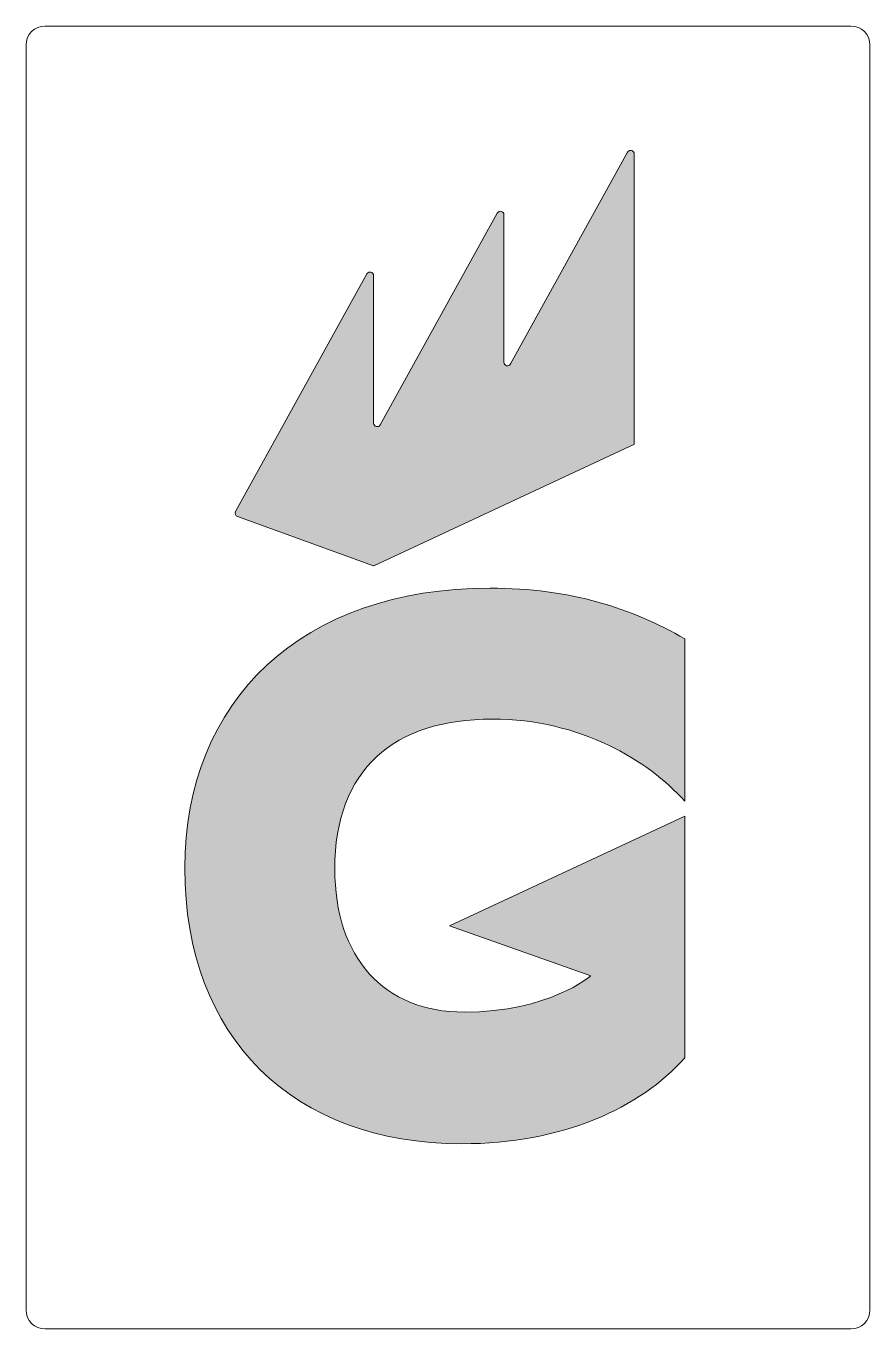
# Model space of a CAD drawing. Header units: millimetres. Extents: x 0 to 235, y 0 to 363.
import ezdxf

# ---------------------------------------------------------------- set-up
doc = ezdxf.new("R2010")
doc.units = ezdxf.units.MM
doc.header["$MEASUREMENT"] = 0
doc.layers.add('Layer 1', color=7, linetype='Continuous', lineweight=0)

# ---------------------------------------------------------------- blocks, each defined once
blk = doc.blocks.new('Block_2')
at = {"layer": 'Layer 1', "transparency": 33554687}
h = blk.add_hatch(color=7, dxfattribs=at)
h.dxf.hatch_style = 2
edge = h.paths.add_edge_path()
edge.add_spline(control_points=[(169.54, 246.5), (169.54, 246.5), (169.5, 246.51), (169.5, 246.51), (169.5, 246.51), (169.5, 327.35), (169.5, 327.35), (169.5, 328.37), (168.13, 328.72), (167.63, 327.83), (167.63, 327.83), (135.07, 268.88), (135.07, 268.88), (134.57, 267.98), (133.21, 268.33), (133.21, 269.36), (133.21, 269.36), (133.21, 310.41), (133.21, 310.41), (133.21, 311.43), (131.84, 311.78), (131.34, 310.89), (131.34, 310.89), (98.78, 251.94), (98.78, 251.94), (98.28, 251.04), (96.92, 251.39), (96.92, 252.42), (96.92, 252.42), (96.92, 293.47), (96.92, 293.47), (96.92, 294.49), (95.55, 294.84), (95.05, 293.95), (95.05, 293.95), (58.49, 227.76), (58.49, 227.76), (58.19, 227.23), (58.45, 226.55), (59.02, 226.35), (59.02, 226.35), (96.92, 212.62), (96.92, 212.62), (96.92, 212.62), (96.92, 212.63), (96.92, 212.63), (96.92, 212.63), (96.96, 212.62), (96.96, 212.62), (96.96, 212.62), (169.54, 246.5), (169.54, 246.5)], knot_values=[0, 0, 0, 0, 1, 1, 1, 2, 2, 2, 3, 3, 3, 4, 4, 4, 5, 5, 5, 6, 6, 6, 7, 7, 7, 8, 8, 8, 9, 9, 9, 10, 10, 10, 11, 11, 11, 12, 12, 12, 13, 13, 13, 14, 14, 14, 15, 15, 15, 16, 16, 16, 17, 17, 17, 17], degree=3, periodic=0)
h = blk.add_hatch(color=7, dxfattribs=at)
h.dxf.hatch_style = 2
edge = h.paths.add_edge_path()
edge.add_spline(control_points=[(118.09, 112.37), (118.09, 112.37), (157.37, 98.47), (157.37, 98.47), (157.37, 98.47), (145.79, 88.38), (122.14, 88.38), (99.67, 88.38), (86.11, 103.64), (86.11, 128.23), (86.11, 155.99), (102.64, 169.98), (129.97, 169.98), (154.56, 169.98), (173.38, 158.39), (183.55, 147.16), (183.55, 147.16), (183.55, 192.32), (183.55, 192.32), (168.92, 200.8), (151.8, 206.43), (129.34, 206.43), (76.99, 206.43), (44.35, 175.27), (44.35, 128.44), (44.35, 81.39), (74.45, 51.72), (121.49, 51.72), (149.47, 51.72), (171.25, 61.68), (183.54, 75.67), (183.54, 75.67), (183.54, 122.08), (183.54, 122.08), (183.54, 122.08), (183.54, 142.93), (183.54, 142.93), (183.54, 142.93), (118.09, 112.37), (118.09, 112.37)], knot_values=[0, 0, 0, 0, 1, 1, 1, 2, 2, 2, 3, 3, 3, 4, 4, 4, 5, 5, 5, 6, 6, 6, 7, 7, 7, 8, 8, 8, 9, 9, 9, 10, 10, 10, 11, 11, 11, 12, 12, 12, 13, 13, 13, 13], degree=3, periodic=0)
at = {"layer": 'Layer 1'}
for points, knots in [([(169.54, 246.5), (169.54, 246.5), (169.5, 246.51), (169.5, 246.51), (169.5, 246.51), (169.5, 327.35), (169.5, 327.35), (169.5, 328.37), (168.13, 328.72), (167.63, 327.83), (167.63, 327.83), (135.07, 268.88), (135.07, 268.88), (134.57, 267.98), (133.21, 268.33), (133.21, 269.36), (133.21, 269.36), (133.21, 310.41), (133.21, 310.41), (133.21, 311.43), (131.84, 311.78), (131.34, 310.89), (131.34, 310.89), (98.78, 251.94), (98.78, 251.94), (98.28, 251.04), (96.92, 251.39), (96.92, 252.42), (96.92, 252.42), (96.92, 293.47), (96.92, 293.47), (96.92, 294.49), (95.55, 294.84), (95.05, 293.95), (95.05, 293.95), (58.49, 227.76), (58.49, 227.76), (58.19, 227.23), (58.45, 226.55), (59.02, 226.35), (59.02, 226.35), (96.92, 212.62), (96.92, 212.62), (96.92, 212.62), (96.92, 212.63), (96.92, 212.63), (96.92, 212.63), (96.96, 212.62), (96.96, 212.62), (96.96, 212.62), (169.54, 246.5), (169.54, 246.5)], [0, 0, 0, 0, 1, 1, 1, 2, 2, 2, 3, 3, 3, 4, 4, 4, 5, 5, 5, 6, 6, 6, 7, 7, 7, 8, 8, 8, 9, 9, 9, 10, 10, 10, 11, 11, 11, 12, 12, 12, 13, 13, 13, 14, 14, 14, 15, 15, 15, 16, 16, 16, 17, 17, 17, 17]), ([(118.09, 112.37), (118.09, 112.37), (157.37, 98.47), (157.37, 98.47), (157.37, 98.47), (145.79, 88.38), (122.14, 88.38), (99.67, 88.38), (86.11, 103.64), (86.11, 128.23), (86.11, 155.99), (102.64, 169.98), (129.97, 169.98), (154.56, 169.98), (173.38, 158.39), (183.55, 147.16), (183.55, 147.16), (183.55, 192.32), (183.55, 192.32), (168.92, 200.8), (151.8, 206.43), (129.34, 206.43), (76.99, 206.43), (44.35, 175.27), (44.35, 128.44), (44.35, 81.39), (74.45, 51.72), (121.49, 51.72), (149.47, 51.72), (171.25, 61.68), (183.54, 75.67), (183.54, 75.67), (183.54, 122.08), (183.54, 122.08), (183.54, 122.08), (183.54, 142.93), (183.54, 142.93), (183.54, 142.93), (118.09, 112.37), (118.09, 112.37)], [0, 0, 0, 0, 1, 1, 1, 2, 2, 2, 3, 3, 3, 4, 4, 4, 5, 5, 5, 6, 6, 6, 7, 7, 7, 8, 8, 8, 9, 9, 9, 10, 10, 10, 11, 11, 11, 12, 12, 12, 13, 13, 13, 13])]:
    blk.add_open_spline(points, degree=3, knots=knots, dxfattribs=at)
blk = doc.blocks.new('Block_1')
at = {"layer": 'Layer 1'}
blk.add_blockref('Block_2', (0, 0), dxfattribs=at)
blk = doc.blocks.new('Block_0')
at = {"layer": 'Layer 1'}
blk.add_blockref('Block_1', (0, 0), dxfattribs=at)

msp = doc.modelspace()

# ---------------------------------------------------------------- linework, layer by layer
at = {"layer": 'Layer 1'}
msp.add_open_spline([(229.83, 0.15), (229.83, 0.15), (5.45, 0.15), (5.45, 0.15), (2.53, 0.15), (0.16, 2.52), (0.16, 5.44), (0.16, 5.44), (0.16, 357.68), (0.16, 357.68), (0.16, 360.6), (2.53, 362.97), (5.45, 362.97), (5.45, 362.97), (229.83, 362.97), (229.83, 362.97), (232.75, 362.97), (235.12, 360.6), (235.12, 357.68), (235.12, 357.68), (235.12, 5.44), (235.12, 5.44), (235.12, 2.52), (232.75, 0.15), (229.83, 0.15)], degree=3, knots=[0, 0, 0, 0, 1, 1, 1, 2, 2, 2, 3, 3, 3, 4, 4, 4, 5, 5, 5, 6, 6, 6, 7, 7, 7, 8, 8, 8, 8], dxfattribs=at)

# ---------------------------------------------------------------- block references
msp.add_blockref('Block_0', (0, 0), dxfattribs=at)

doc.saveas('drawing.dxf')
